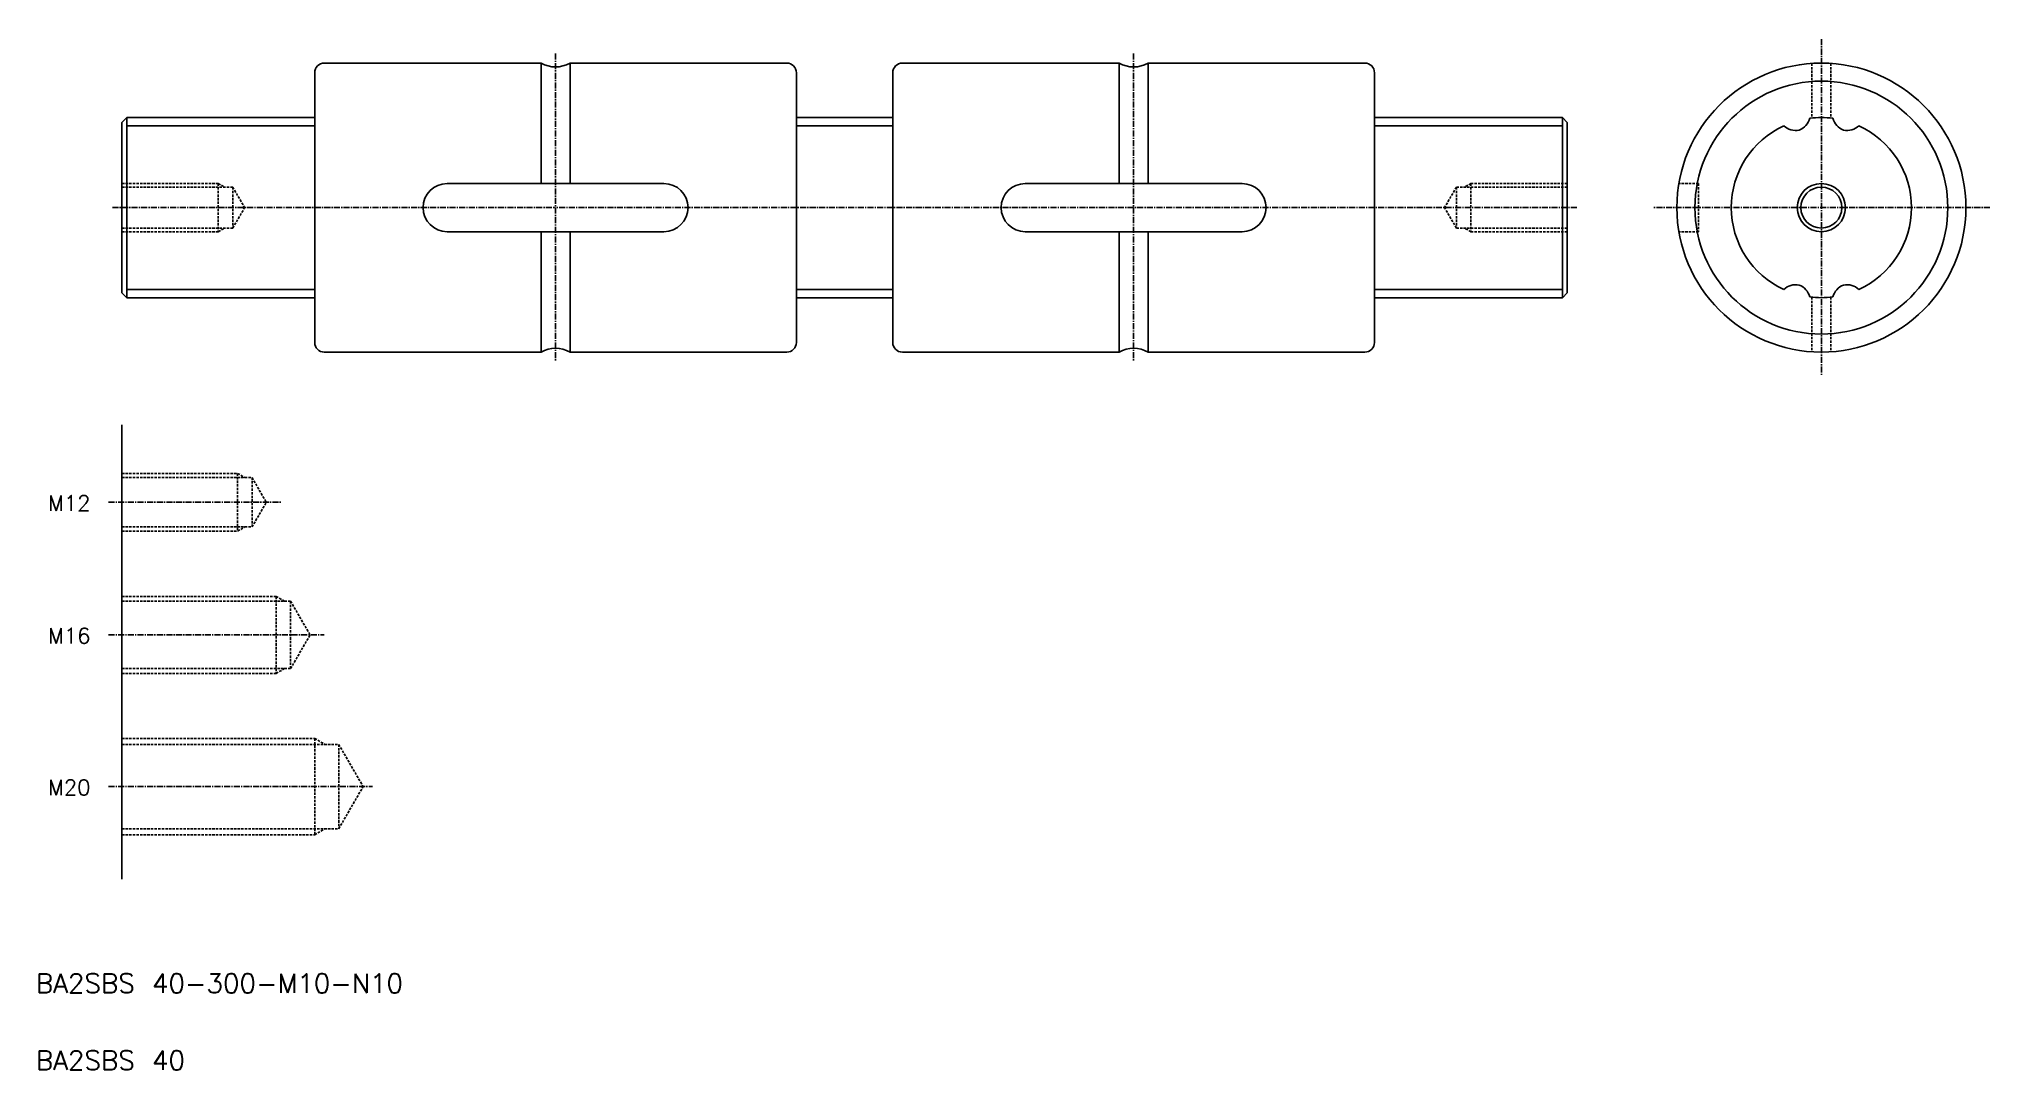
# Model space of a CAD drawing. Extents: x -149 to 256, y 1631 to 1845.
import ezdxf

# ---------------------------------------------------------------- set-up
doc = ezdxf.new("R2010")
doc.units = 0
doc.linetypes.add('CENTER', pattern=[2, 1.25, -0.25, 0.25, -0.25])
doc.linetypes.add('DASHED', pattern=[0.75, 0.5, -0.25])
doc.layers.get('0').update_dxf_attribs({"linetype": 'CONTINUOUS'})
doc.layers.add('CENTER', color=1, linetype='CENTER')
doc.styles.get("Standard").update_dxf_attribs({"font": 'txt.shx', "bigfont": 'bigfont.shx'})

msp = doc.modelspace()

# ---------------------------------------------------------------- linework, layer by layer
at = {"color": 7, "linetype": 'CONTINUOUS'}
for p, q in [((-45.17, 1840.02), (-90.17, 1840.02)), ((-45.17, 1815.02), (-45.17, 1840.02)), ((-39.17, 1840.02), (5.83, 1840.02)), ((-39.17, 1815.02), (-39.17, 1840.02)), ((74.83, 1840.02), (29.83, 1840.02)), ((74.83, 1815.02), (74.83, 1840.02)), ((80.83, 1840.02), (125.83, 1840.02)), ((80.83, 1815.02), (80.83, 1840.02)), ((-92.17, 1838.02), (-92.17, 1782.02)), ((7.83, 1838.02), (7.83, 1782.02)), ((27.83, 1838.02), (27.83, 1782.02)), ((127.83, 1838.02), (127.83, 1782.02)), ((-132.17, 1827.72), (-131.17, 1828.72)), ((-132.17, 1792.32), (-132.17, 1827.72)), ((-131.17, 1828.72), (-92.17, 1828.72)), ((-131.17, 1791.32), (-131.17, 1828.72)), ((-131.17, 1827.02), (-92.17, 1827.02)), ((27.83, 1828.72), (7.83, 1828.72)), ((27.83, 1827.02), (7.83, 1827.02)), ((166.83, 1828.72), (127.83, 1828.72)), ((166.83, 1827.02), (127.83, 1827.02)), ((166.83, 1791.32), (166.83, 1828.72)), ((167.83, 1827.72), (166.83, 1828.72)), ((167.83, 1792.32), (167.83, 1827.72)), ((-64.67, 1815.02), (-19.67, 1815.02)), ((55.33, 1815.02), (100.33, 1815.02)), ((-64.67, 1805.02), (-19.67, 1805.02)), ((-45.17, 1805.02), (-45.17, 1780.02)), ((-39.17, 1805.02), (-39.17, 1780.02)), ((55.33, 1805.02), (100.33, 1805.02)), ((74.83, 1805.02), (74.83, 1780.02)), ((80.83, 1805.02), (80.83, 1780.02)), ((-132.17, 1792.32), (-131.17, 1791.32)), ((-131.17, 1793.02), (-92.17, 1793.02)), ((-92.17, 1791.32), (-131.17, 1791.32)), ((27.83, 1793.02), (7.83, 1793.02)), ((7.83, 1791.32), (27.83, 1791.32)), ((166.83, 1793.02), (127.83, 1793.02)), ((127.83, 1791.32), (166.83, 1791.32)), ((167.83, 1792.32), (166.83, 1791.32)), ((-45.17, 1780.02), (-90.17, 1780.02)), ((-39.17, 1780.02), (5.83, 1780.02)), ((74.83, 1780.02), (29.83, 1780.02)), ((80.83, 1780.02), (125.83, 1780.02)), ((-132.17, 1764.9), (-132.17, 1670.58))]:
    msp.add_line(p, q, dxfattribs=at)
at = {"color": 3, "linetype": 'DASHED'}
for p, q in [((218.59, 1839.95), (218.59, 1828.61)), ((222.59, 1839.95), (222.59, 1828.61)), ((-132.17, 1815.02), (-112.17, 1815.02)), ((-112.17, 1815.02), (-112.17, 1805.02)), ((-112.17, 1815.02), (-110.87, 1814.27)), ((147.83, 1815.02), (146.53, 1814.27)), ((147.83, 1815.02), (147.83, 1805.02)), ((167.83, 1815.02), (147.83, 1815.02)), ((195.09, 1815.02), (191.01, 1815.02)), ((195.09, 1815.02), (195.09, 1805.02)), ((-132.17, 1814.27), (-109.17, 1814.27)), ((-109.17, 1814.27), (-109.17, 1805.77)), ((-109.17, 1814.27), (-106.71, 1810.02)), ((144.83, 1814.27), (142.38, 1810.02)), ((144.83, 1814.27), (144.83, 1805.77)), ((167.83, 1814.27), (144.83, 1814.27)), ((-109.17, 1805.77), (-106.71, 1810.02)), ((144.83, 1805.77), (142.38, 1810.02)), ((-132.17, 1805.77), (-109.17, 1805.77)), ((-132.17, 1805.02), (-112.17, 1805.02)), ((-112.17, 1805.02), (-110.87, 1805.77)), ((167.83, 1805.77), (144.83, 1805.77)), ((147.83, 1805.02), (146.53, 1805.77)), ((167.83, 1805.02), (147.83, 1805.02)), ((195.09, 1805.02), (191.01, 1805.02)), ((218.59, 1791.43), (218.59, 1780.09)), ((222.59, 1791.43), (222.59, 1780.09)), ((-132.17, 1754.84), (-108.17, 1754.84)), ((-132.17, 1753.96), (-105.17, 1753.96)), ((-108.17, 1754.84), (-108.17, 1742.84)), ((-108.17, 1754.84), (-106.65, 1753.96)), ((-105.17, 1753.96), (-105.17, 1743.71)), ((-105.17, 1753.96), (-102.21, 1748.84)), ((-105.17, 1743.71), (-102.21, 1748.84)), ((-132.17, 1743.71), (-105.17, 1743.71)), ((-132.17, 1742.84), (-108.17, 1742.84)), ((-108.17, 1742.84), (-106.65, 1743.71)), ((-132.17, 1729.31), (-100.17, 1729.31)), ((-100.17, 1729.31), (-100.17, 1713.31)), ((-100.17, 1729.31), (-98.43, 1728.31)), ((-132.17, 1728.31), (-97.17, 1728.31)), ((-97.17, 1728.31), (-93.12, 1721.31)), ((-97.17, 1728.31), (-97.17, 1714.31)), ((-97.17, 1714.31), (-93.12, 1721.31)), ((-132.17, 1714.31), (-97.17, 1714.31)), ((-132.17, 1713.31), (-100.17, 1713.31)), ((-100.17, 1713.31), (-98.43, 1714.31)), ((-132.17, 1699.82), (-92.17, 1699.82)), ((-132.17, 1698.57), (-87.17, 1698.57)), ((-92.17, 1699.82), (-92.17, 1679.82)), ((-92.17, 1699.82), (-90, 1698.57)), ((-87.17, 1698.57), (-82.11, 1689.82)), ((-87.17, 1698.57), (-87.17, 1681.07)), ((-87.17, 1681.07), (-82.11, 1689.82)), ((-132.17, 1681.07), (-87.17, 1681.07)), ((-92.17, 1679.82), (-90, 1681.07)), ((-132.17, 1679.82), (-92.17, 1679.82))]:
    msp.add_line(p, q, dxfattribs=at)
at = {"color": 7, "linetype": 'CONTINUOUS'}
for radius in [30, 26.25, 4.25]:
    msp.add_circle((220.59, 1810.02), radius, dxfattribs=at)
at = {"color": 3, "linetype": 'CONTINUOUS'}
msp.add_circle((220.59, 1810.02), 5, dxfattribs=at)
at = {"color": 7, "linetype": 'CONTINUOUS'}
for centre, radius, start, end in [((-90.17, 1838.02), 2, 90, 180), ((-42.17, 1845.22), 6, 239.9999, 300), ((5.83, 1838.02), 2, 0, 90), ((29.83, 1838.02), 2, 90, 180), ((77.83, 1845.22), 6, 239.9999, 300), ((125.83, 1838.02), 2, 0, 90), ((220.59, 1810.02), 18.7, 114.6368, 245.3631), ((215.26, 1829.57), 3.55, 226.0384, 281.719), ((214.75, 1829.43), 3.55, 290.281, 345.9616), ((220.59, 1810.02), 18.7, 82.6368, 97.3632), ((226.43, 1829.43), 3.55, 194.0384, 249.719), ((225.92, 1829.57), 3.55, 258.281, 313.9616), ((220.59, 1810.02), 18.7, 294.6368, 65.3631), ((-64.67, 1810.02), 5, 90, 270), ((-19.67, 1810.02), 5, 270, 90), ((55.33, 1810.02), 5, 90, 270), ((100.33, 1810.02), 5, 270, 90), ((215.26, 1790.47), 3.55, 78.281, 133.9616), ((214.75, 1790.61), 3.55, 14.0384, 69.719), ((220.59, 1810.02), 18.7, 262.6368, 277.3632), ((226.43, 1790.61), 3.55, 110.281, 165.9616), ((225.92, 1790.47), 3.55, 46.0384, 101.719), ((-90.17, 1782.02), 2, 180, 270), ((5.83, 1782.02), 2, 270, 0), ((29.83, 1782.02), 2, 180, 270), ((125.83, 1782.02), 2, 270, 0), ((-42.17, 1774.83), 6, 60, 120), ((77.83, 1774.83), 6, 60, 120)]:
    msp.add_arc(centre, radius, start, end, dxfattribs=at)
at = {"layer": 'CENTER', "color": 1, "linetype": 'CENTER'}
for p, q in [((220.59, 1845.02), (220.59, 1775.02)), ((-42.17, 1842.02), (-42.17, 1778.02)), ((77.83, 1842.02), (77.83, 1778.02)), ((-134.17, 1810.02), (-42.17, 1810.02)), ((169.83, 1810.02), (-42.17, 1810.02)), ((255.59, 1810.02), (185.59, 1810.02)), ((-134.96, 1748.84), (-99.21, 1748.84)), ((-134.96, 1721.31), (-90.17, 1721.31)), ((-134.96, 1689.82), (-80.16, 1689.82))]:
    msp.add_line(p, q, dxfattribs=at)

# ---------------------------------------------------------------- texts
at = {"color": 7, "linetype": 'CONTINUOUS'}
for s, height, p in [('M12', 3.2, (-147.51, 1747.05)), ('M16', 3.2, (-147.51, 1719.53)), ('M20', 3.2, (-147.51, 1688.04)), ('BA2SBS 40-300-M10-N10', 4, (-150.08, 1646.97)), ('BA2SBS 40', 4, (-150.08, 1630.98))]:
    msp.add_text(s, height=height, dxfattribs=at).set_placement(p)

doc.saveas('drawing.dxf')
